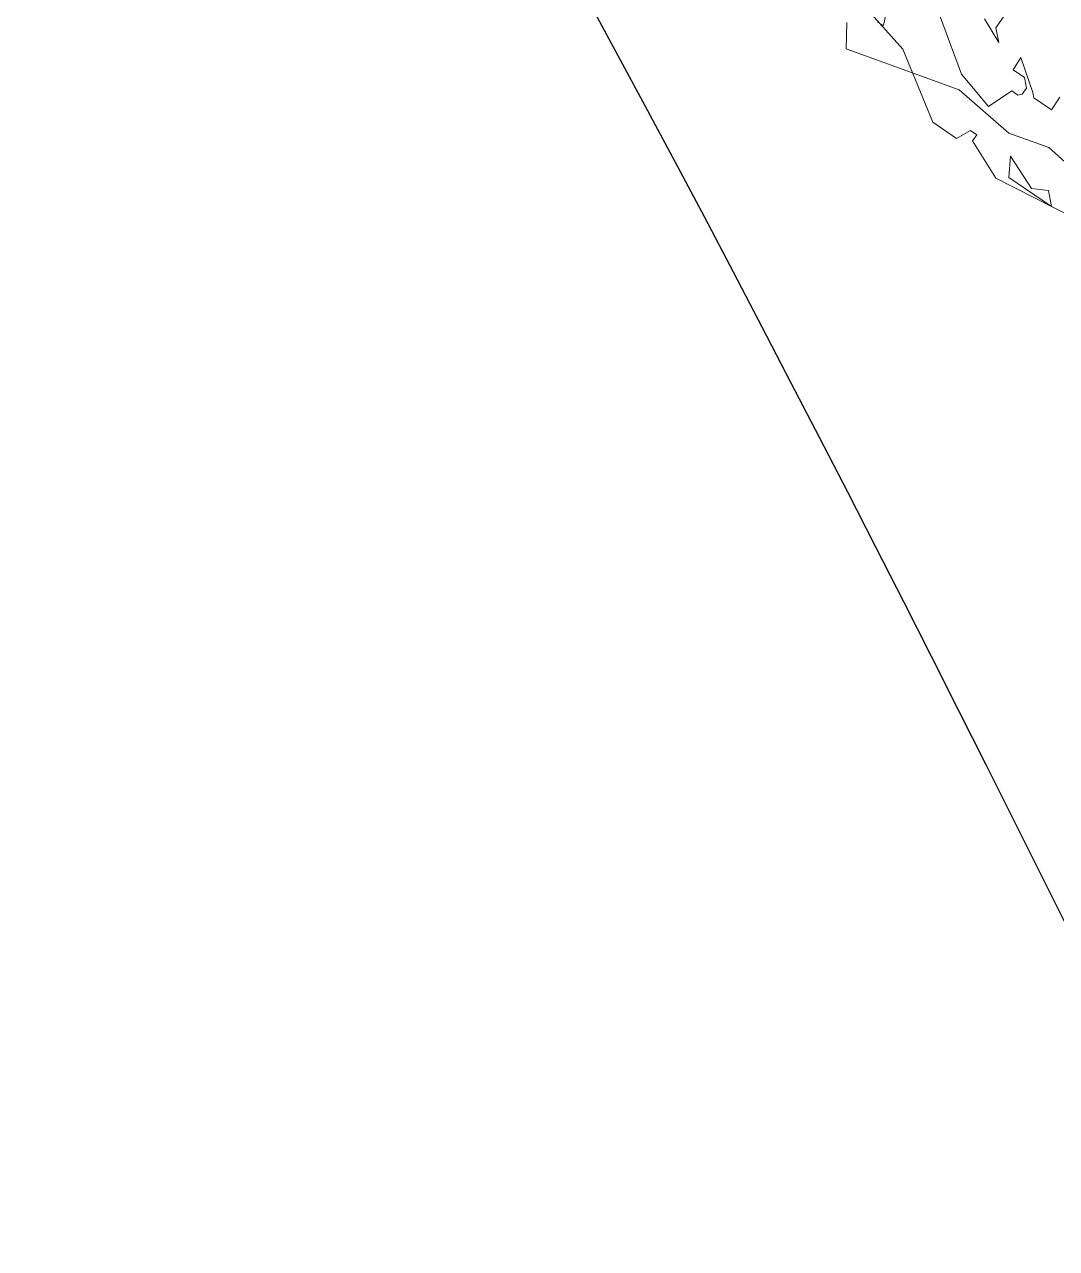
# Model space of a CAD drawing. Header units: millimetres. Extents: x 1418 to 1811, y 1796 to 1956.
# Drawn here: x 1517.549 to 1518.679, y 1818.077 to 1819.417 of the extents above; entities that cross this region are included whole.
import ezdxf

# ---------------------------------------------------------------- set-up
doc = ezdxf.new("R2010")
doc.units = ezdxf.units.MM
doc.layers.add('ARBRE', color=251, linetype='Continuous', lineweight=13)
doc.layers.add('VEGETAIS', color=3, linetype='Continuous')

# ---------------------------------------------------------------- blocks, each defined once
blk = doc.blocks.new('WMF26', base_point=(0, 0.0008))
at = {"color": 85}
blk.add_lwpolyline([(10.2552, -0.9839), (11.3025, -1.7915), (11.412, -2.069), (11.3758, -2.1052), (11.412, -2.1414), (11.5141, -2.1052), (11.6524, -2.2427), (11.7611, -2.7672), (11.9727, -3.1163)], dxfattribs=at)
at = {"color": 106}
for points in [[(10.9386, -2.9672), (11.1139, -2.7927), (11.1139, -2.6906), (11.179, -2.866)], [(11.179, -1.92), (11.0777, -1.6796), (10.9682, -1.6433), (10.9682, -1.5338), (11.216, -1.7808), (11.179, -1.92), (11.179, -1.92)]]:
    blk.add_lwpolyline(points, dxfattribs=at)
at = {"color": 63}
for points in [[(8.7519, -0.7805), (8.7823, -0.8167), (8.956, -0.7081), (9.1306, -0.8826), (9.1668, -0.853), (9.1668, -0.7805), (9.203, -0.9188), (9.2771, -0.9913), (9.3059, -0.9913), (9.3422, -0.8826), (9.3422, -0.7805), (9.8296, -0.955), (9.9745, -1.0571), (10.1498, -1.0571), (10.3532, -1.2029), (10.9131, -1.9307), (11.1609, -2.0756), (11.4375, -2.4255), (12.1357, -2.8404), (12.0995, -3.0142)], [(11.8953, -2.9779), (11.859, -2.9491), (11.7866, -3.1237)], [(11.4737, -2.9491), (11.4013, -2.5268), (11.263, -2.2789), (11.0884, -2.353), (11.0522, -2.3168), (11.0226, -2.3168), (10.9863, -2.353), (10.9863, -2.4255), (11.0522, -2.4905), (10.9863, -2.563), (10.9501, -2.3168), (10.9501, -2.2789), (10.848, -2.1777), (10.7756, -2.2501)]]:
    blk.add_lwpolyline(points, dxfattribs=at)
blk = doc.blocks.new('T2_02')
at = {"xscale": 0.3499999999999943, "yscale": 0.3499999999999943, "zscale": 0.3499999999999943}
blk.add_blockref('WMF26', (-2.2399, 1.997), dxfattribs=at)

msp = doc.modelspace()

# ---------------------------------------------------------------- linework, layer by layer
at = {"layer": 'VEGETAIS'}
msp.add_open_spline([(1513.6644, 1822.2551), (1514.556, 1822.5626), (1517.3833, 1822.6326), (1520.806, 1812.0509), (1520.3642, 1819.6204), (1520.1385, 1823.4865)], degree=3, knots=[50.754473, 50.754473, 50.754473, 50.754473, 53.715468, 60.743626, 68.080886, 68.080886, 68.080886, 68.080886], dxfattribs=at)

# ---------------------------------------------------------------- block references
at = {"layer": 'ARBRE', "xscale": 0.4621142716754233, "yscale": 0.4621142716754233, "zscale": 0.4621142716754233, "rotation": 190.6551472559353}
msp.add_blockref('T2_02', (1519.275, 1820.0171), dxfattribs=at)

doc.saveas('drawing.dxf')
